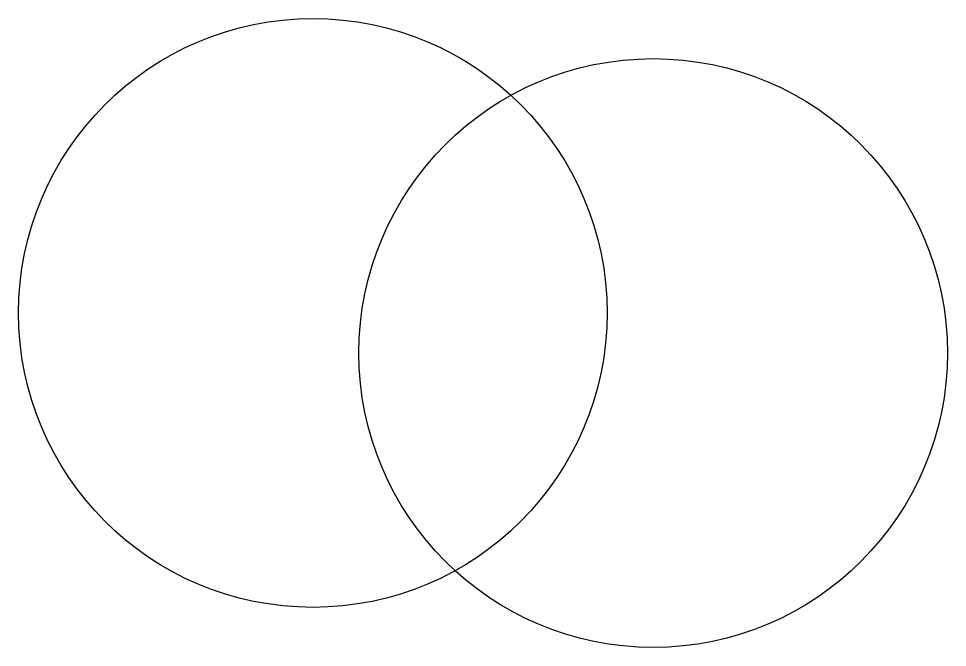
# Model space of a CAD drawing. Units: millimetres at full size, sheet at 1:100. Extents: x -26878 to 1531, y -9367 to 9857.
import ezdxf

# ---------------------------------------------------------------- set-up
doc = ezdxf.new("R2010")
doc.units = ezdxf.units.MM
doc.header["$LTSCALE"] = 100
doc.layers.add('0-0', color=7, linetype='Continuous')

msp = doc.modelspace()

# ---------------------------------------------------------------- linework, layer by layer
at = {"layer": '0-0'}
for centre in [(-17877.6, 857.1), (-7469.4, -367.3)]:
    msp.add_circle(centre, 9000, dxfattribs=at)

doc.saveas('drawing.dxf')
